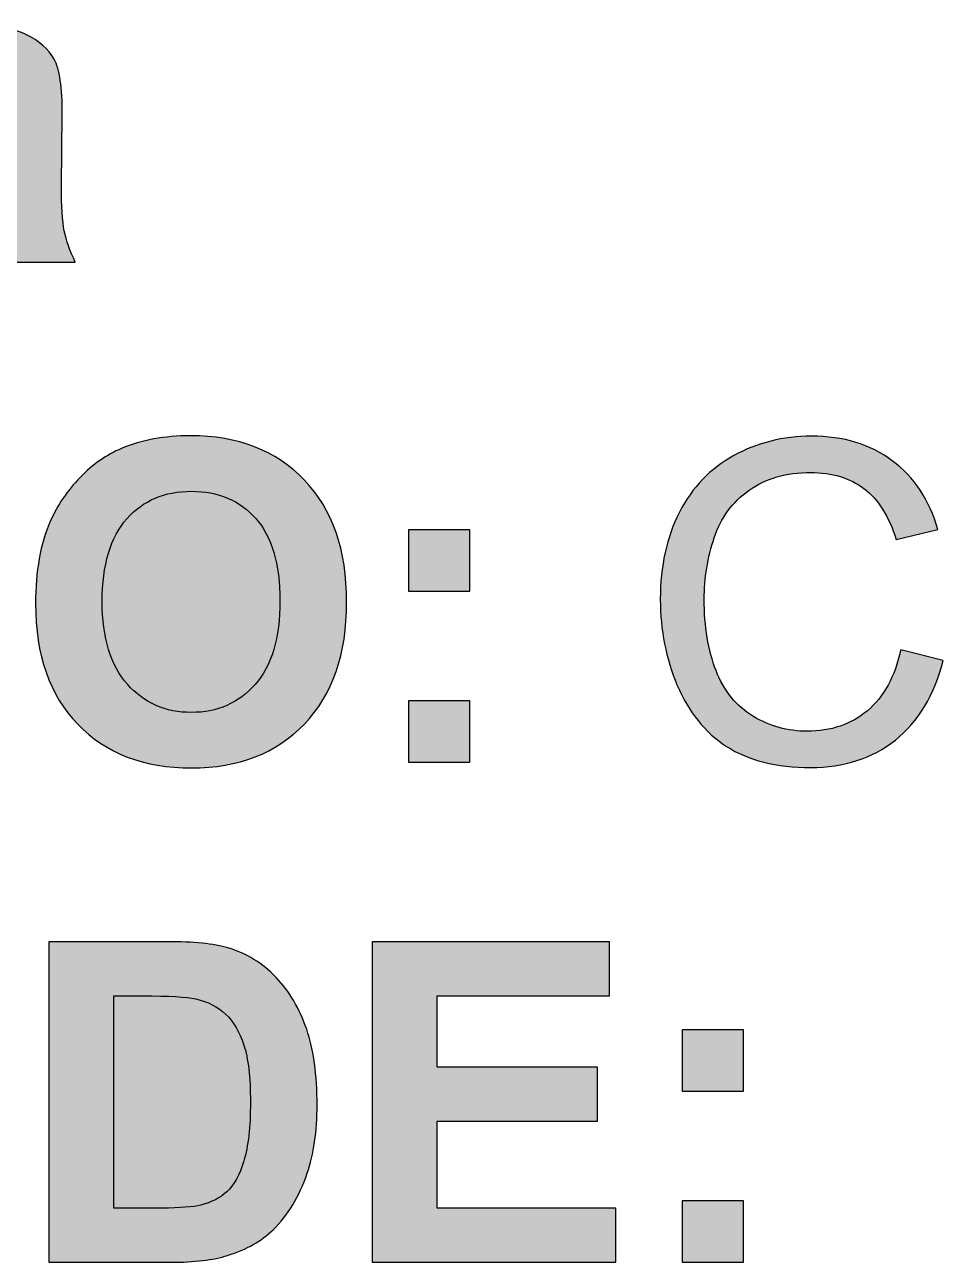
# Model space of a CAD drawing. Header units: centimetres. Extents: x -249 to 275, y -506 to 461.
# Drawn here: x -74.8 to -16.9, y 378.1 to 456.1 of the extents above; entities that cross this region are included whole.
import ezdxf

# ---------------------------------------------------------------- set-up
doc = ezdxf.new("R2010")
doc.units = ezdxf.units.CM
doc.header["$MEASUREMENT"] = 0
doc.layers.add('Capa 1', color=7, linetype='Continuous')

msp = doc.modelspace()

# ---------------------------------------------------------------- hatches: boundary and pattern name
at = {"layer": 'Capa 1', "true_color": 0x373435}
h = msp.add_hatch(color=250, dxfattribs=at)
edge = h.paths.add_edge_path()
edge.add_spline(control_points=[(-81.41655, 451.31523), (-81.41655, 451.31523), (-84.91611, 451.93612), (-84.91611, 451.93612), (-84.521, 453.36604), (-83.83896, 454.42437), (-82.8747, 455.11111), (-81.91044, 455.79786), (-80.47581, 456.14123), (-78.57552, 456.14123), (-76.84926, 456.14123), (-75.56044, 455.93897), (-74.71378, 455.52974), (-73.87181, 455.12052), (-73.27444, 454.60311), (-72.93107, 453.97282), (-72.5877, 453.34252), (-72.41367, 452.19012), (-72.41367, 450.50619), (-72.41367, 450.50619), (-72.47011, 445.99063), (-72.47011, 445.99063), (-72.47011, 444.70652), (-72.40896, 443.75638), (-72.28667, 443.14489), (-72.16437, 442.53341), (-71.93389, 441.8796), (-71.59522, 441.18345), (-71.59522, 441.18345), (-75.43344, 441.18345), (-75.43344, 441.18345), (-75.53222, 441.43745), (-75.65922, 441.81375), (-75.80504, 442.31234), (-75.86618, 442.54282), (-75.91322, 442.69334), (-75.94144, 442.76389), (-76.59996, 442.11478), (-77.30552, 441.6303), (-78.05811, 441.30575), (-78.8107, 440.98119), (-79.61033, 440.81656), (-80.4617, 440.81656), (-81.96218, 440.81656), (-83.14752, 441.22578), (-84.013, 442.04423), (-84.87848, 442.85797), (-85.31122, 443.89278), (-85.31122, 445.14397), (-85.31122, 445.96712), (-85.11366, 446.7056), (-84.71855, 447.35471), (-84.32344, 447.99912), (-83.77311, 448.49771), (-83.05815, 448.84108), (-82.34789, 449.18445), (-81.32248, 449.48549), (-79.98192, 449.74419), (-78.1757, 450.08286), (-76.91981, 450.40271), (-76.22367, 450.69434), (-76.22367, 450.69434), (-76.22367, 451.08475), (-76.22367, 451.08475), (-76.22367, 451.83734), (-76.40711, 452.37356), (-76.774, 452.69812), (-77.14559, 453.01797), (-77.84174, 453.17789), (-78.86244, 453.17789), (-79.55389, 453.17789), (-80.09011, 453.04149), (-80.47581, 452.76397), (-80.86622, 452.49115), (-81.17667, 452.00667), (-81.41655, 451.31523)], knot_values=[0, 0, 0, 0, 0.04, 0.04, 0.04, 0.08, 0.08, 0.08, 0.12, 0.12, 0.12, 0.16, 0.16, 0.16, 0.2, 0.2, 0.2, 0.24, 0.24, 0.24, 0.28, 0.28, 0.28, 0.32, 0.32, 0.32, 0.36, 0.36, 0.36, 0.4, 0.4, 0.4, 0.44, 0.44, 0.44, 0.48, 0.48, 0.48, 0.52, 0.52, 0.52, 0.56, 0.56, 0.56, 0.6, 0.6, 0.6, 0.64, 0.64, 0.64, 0.68, 0.68, 0.68, 0.72, 0.72, 0.72, 0.76, 0.76, 0.76, 0.8, 0.8, 0.8, 0.84, 0.84, 0.84, 0.88, 0.88, 0.88, 0.92, 0.92, 0.92, 0.96, 0.96, 0.96, 1, 1, 1, 1], degree=3, periodic=1)
at = {"layer": 'Capa 1', "true_color": 0xed3237}
h = msp.add_hatch(color=240, dxfattribs=at)
edge = h.paths.add_edge_path()
edge.add_spline(control_points=[(-74.10229, 419.63578), (-74.10229, 421.696), (-73.79185, 423.42696), (-73.17567, 424.82867), (-72.71941, 425.85878), (-72.08911, 426.78541), (-71.29418, 427.60385), (-70.49926, 428.4223), (-69.62907, 429.02907), (-68.68363, 429.42889), (-67.42304, 429.96041), (-65.96959, 430.22852), (-64.3233, 430.22852), (-61.34115, 430.22852), (-58.96107, 429.30189), (-57.16896, 427.45333), (-55.38156, 425.60007), (-54.48785, 423.02715), (-54.48785, 419.72985), (-54.48785, 416.46078), (-55.37685, 413.90196), (-57.15015, 412.05811), (-58.92344, 410.20956), (-61.29881, 409.28763), (-64.26685, 409.28763), (-67.27252, 409.28763), (-69.6667, 410.20485), (-71.44, 412.044), (-73.21329, 413.87845), (-74.10229, 416.40904), (-74.10229, 419.63578)], knot_values=[0, 0, 0, 0, 0.1, 0.1, 0.1, 0.2, 0.2, 0.2, 0.3, 0.3, 0.3, 0.4, 0.4, 0.4, 0.5, 0.5, 0.5, 0.6, 0.6, 0.6, 0.7, 0.7, 0.7, 0.8, 0.8, 0.8, 0.9, 0.9, 0.9, 1, 1, 1, 1], degree=3, periodic=1)
at = {"layer": 'Capa 1', "true_color": 0x373435}
h = msp.add_hatch(color=250, dxfattribs=at)
edge = h.paths.add_edge_path()
edge.add_spline(control_points=[(-19.55816, 416.743), (-19.55816, 416.743), (-16.87705, 416.06567), (-16.87705, 416.06567), (-17.43679, 413.86904), (-18.44338, 412.19922), (-19.89682, 411.04682), (-21.35027, 409.89441), (-23.12827, 409.31585), (-25.23082, 409.31585), (-27.40393, 409.31585), (-29.17253, 409.758), (-30.5366, 410.647), (-31.90067, 411.5313), (-32.93549, 412.81541), (-33.64575, 414.49463), (-34.35601, 416.17856), (-34.71349, 417.98007), (-34.71349, 419.90859), (-34.71349, 422.01115), (-34.31367, 423.84559), (-33.50934, 425.41193), (-32.70501, 426.97826), (-31.56201, 428.1683), (-30.08034, 428.98204), (-28.59868, 429.79578), (-26.96649, 430.2003), (-25.18849, 430.2003), (-23.1659, 430.2003), (-21.46786, 429.68759), (-20.09438, 428.65748), (-18.71619, 427.62737), (-17.75664, 426.18333), (-17.21571, 424.32067), (-17.21571, 424.32067), (-19.84038, 423.69978), (-19.84038, 423.69978), (-20.30605, 425.16733), (-20.98808, 426.23978), (-21.87708, 426.9077), (-22.76608, 427.58033), (-23.88556, 427.9143), (-25.23553, 427.9143), (-26.78305, 427.9143), (-28.08127, 427.5427), (-29.12079, 426.79952), (-30.1603, 426.05633), (-30.89408, 425.05444), (-31.31271, 423.80326), (-31.73605, 422.54737), (-31.94771, 421.25385), (-31.94771, 419.9227), (-31.94771, 418.20585), (-31.69842, 416.70537), (-31.19982, 415.42596), (-30.70123, 414.14185), (-29.92512, 413.187), (-28.87149, 412.552), (-27.81786, 411.917), (-26.67956, 411.60185), (-25.4519, 411.60185), (-23.95612, 411.60185), (-22.69553, 412.03459), (-21.66071, 412.89537), (-20.6259, 413.76085), (-19.92505, 415.04026), (-19.55816, 416.743)], knot_values=[0, 0, 0, 0, 0.04545455, 0.04545455, 0.04545455, 0.09090909, 0.09090909, 0.09090909, 0.13636364, 0.13636364, 0.13636364, 0.18181818, 0.18181818, 0.18181818, 0.22727273, 0.22727273, 0.22727273, 0.27272727, 0.27272727, 0.27272727, 0.31818182, 0.31818182, 0.31818182, 0.36363636, 0.36363636, 0.36363636, 0.40909091, 0.40909091, 0.40909091, 0.45454545, 0.45454545, 0.45454545, 0.5, 0.5, 0.5, 0.54545455, 0.54545455, 0.54545455, 0.59090909, 0.59090909, 0.59090909, 0.63636364, 0.63636364, 0.63636364, 0.68181818, 0.68181818, 0.68181818, 0.72727273, 0.72727273, 0.72727273, 0.77272727, 0.77272727, 0.77272727, 0.81818182, 0.81818182, 0.81818182, 0.86363636, 0.86363636, 0.86363636, 0.90909091, 0.90909091, 0.90909091, 0.95454545, 0.95454545, 0.95454545, 1, 1, 1, 1], degree=3, periodic=1)
at = {"layer": 'Capa 1', "true_color": 0xed3237}
h = msp.add_hatch(color=240, dxfattribs=at)
edge = h.paths.add_edge_path()
edge.add_spline(control_points=[(-69.89718, 419.77219), (-69.89718, 417.48148), (-69.36567, 415.74582), (-68.30733, 414.56048), (-67.249, 413.37985), (-65.90374, 412.78719), (-64.27626, 412.78719), (-62.64407, 412.78719), (-61.30822, 413.37515), (-60.2593, 414.54637), (-59.21507, 415.7223), (-58.69296, 417.48148), (-58.69296, 419.82863), (-58.69296, 422.14756), (-59.20096, 423.87852), (-60.22167, 425.01681), (-61.23767, 426.15981), (-62.58763, 426.72896), (-64.27626, 426.72896), (-65.96018, 426.72896), (-67.31955, 426.15041), (-68.34967, 424.998), (-69.37978, 423.84089), (-69.89718, 422.10052), (-69.89718, 419.77219)], knot_values=[0, 0, 0, 0, 0.125, 0.125, 0.125, 0.25, 0.25, 0.25, 0.375, 0.375, 0.375, 0.5, 0.5, 0.5, 0.625, 0.625, 0.625, 0.75, 0.75, 0.75, 0.875, 0.875, 0.875, 1, 1, 1, 1], degree=3, periodic=1)
h = msp.add_hatch(color=240, dxfattribs=at)
edge = h.paths.add_edge_path()
edge.add_spline(control_points=[(-50.59789, 420.43541), (-50.59789, 420.43541), (-50.59789, 424.30185), (-50.59789, 424.30185), (-50.59789, 424.30185), (-46.73145, 424.30185), (-46.73145, 424.30185), (-46.73145, 424.30185), (-46.73145, 420.43541), (-46.73145, 420.43541), (-46.73145, 420.43541), (-50.59789, 420.43541), (-50.59789, 420.43541)], knot_values=[0, 0, 0, 0, 0.25, 0.25, 0.25, 0.5, 0.5, 0.5, 0.75, 0.75, 0.75, 1, 1, 1, 1], degree=3, periodic=1)
h = msp.add_hatch(color=240, dxfattribs=at)
edge = h.paths.add_edge_path()
edge.add_spline(control_points=[(-50.59789, 409.65452), (-50.59789, 409.65452), (-50.59789, 413.52096), (-50.59789, 413.52096), (-50.59789, 413.52096), (-46.73145, 413.52096), (-46.73145, 413.52096), (-46.73145, 413.52096), (-46.73145, 409.65452), (-46.73145, 409.65452), (-46.73145, 409.65452), (-50.59789, 409.65452), (-50.59789, 409.65452)], knot_values=[0, 0, 0, 0, 0.25, 0.25, 0.25, 0.5, 0.5, 0.5, 0.75, 0.75, 0.75, 1, 1, 1, 1], degree=3, periodic=1)
at = {"layer": 'Capa 1', "true_color": 0x00a859}
h = msp.add_hatch(color=114, dxfattribs=at)
edge = h.paths.add_edge_path()
edge.add_spline(control_points=[(-73.25563, 398.3327), (-73.25563, 398.3327), (-65.81437, 398.3327), (-65.81437, 398.3327), (-64.13515, 398.3327), (-62.85574, 398.2057), (-61.97615, 397.94699), (-60.79552, 397.59892), (-59.77952, 396.97803), (-58.93756, 396.08433), (-58.09089, 395.19533), (-57.45119, 394.10407), (-57.00904, 392.81055), (-56.57159, 391.52174), (-56.35052, 389.92718), (-56.35052, 388.03629), (-56.35052, 386.37118), (-56.55748, 384.94126), (-56.97141, 383.73711), (-57.4747, 382.26485), (-58.19437, 381.07481), (-59.13041, 380.167), (-59.83596, 379.47555), (-60.79081, 378.93933), (-61.99026, 378.55363), (-62.88867, 378.2667), (-64.08811, 378.12559), (-65.5933, 378.12559), (-65.5933, 378.12559), (-73.25563, 378.12559), (-73.25563, 378.12559), (-73.25563, 378.12559), (-73.25563, 398.3327), (-73.25563, 398.3327)], knot_values=[0, 0, 0, 0, 0.09090909, 0.09090909, 0.09090909, 0.18181818, 0.18181818, 0.18181818, 0.27272727, 0.27272727, 0.27272727, 0.36363636, 0.36363636, 0.36363636, 0.45454545, 0.45454545, 0.45454545, 0.54545455, 0.54545455, 0.54545455, 0.63636364, 0.63636364, 0.63636364, 0.72727273, 0.72727273, 0.72727273, 0.81818182, 0.81818182, 0.81818182, 0.90909091, 0.90909091, 0.90909091, 1, 1, 1, 1], degree=3, periodic=1)
h = msp.add_hatch(color=114, dxfattribs=at)
edge = h.paths.add_edge_path()
edge.add_spline(control_points=[(-52.87448, 378.12559), (-52.87448, 378.12559), (-52.87448, 398.3327), (-52.87448, 398.3327), (-52.87448, 398.3327), (-37.9167, 398.3327), (-37.9167, 398.3327), (-37.9167, 398.3327), (-37.9167, 394.91781), (-37.9167, 394.91781), (-37.9167, 394.91781), (-48.78226, 394.91781), (-48.78226, 394.91781), (-48.78226, 394.91781), (-48.78226, 390.43048), (-48.78226, 390.43048), (-48.78226, 390.43048), (-38.6787, 390.43048), (-38.6787, 390.43048), (-38.6787, 390.43048), (-38.6787, 387.01559), (-38.6787, 387.01559), (-38.6787, 387.01559), (-48.78226, 387.01559), (-48.78226, 387.01559), (-48.78226, 387.01559), (-48.78226, 381.54048), (-48.78226, 381.54048), (-48.78226, 381.54048), (-37.52159, 381.54048), (-37.52159, 381.54048), (-37.52159, 381.54048), (-37.52159, 378.12559), (-37.52159, 378.12559), (-37.52159, 378.12559), (-52.87448, 378.12559), (-52.87448, 378.12559)], knot_values=[0, 0, 0, 0, 0.08333333, 0.08333333, 0.08333333, 0.16666667, 0.16666667, 0.16666667, 0.25, 0.25, 0.25, 0.33333333, 0.33333333, 0.33333333, 0.41666667, 0.41666667, 0.41666667, 0.5, 0.5, 0.5, 0.58333333, 0.58333333, 0.58333333, 0.66666667, 0.66666667, 0.66666667, 0.75, 0.75, 0.75, 0.83333333, 0.83333333, 0.83333333, 0.91666667, 0.91666667, 0.91666667, 1, 1, 1, 1], degree=3, periodic=1)
h = msp.add_hatch(color=114, dxfattribs=at)
edge = h.paths.add_edge_path()
edge.add_spline(control_points=[(-69.16341, 394.91781), (-69.16341, 394.91781), (-69.16341, 381.54048), (-69.16341, 381.54048), (-69.16341, 381.54048), (-66.12952, 381.54048), (-66.12952, 381.54048), (-64.99593, 381.54048), (-64.17748, 381.60633), (-63.67418, 381.73333), (-63.01096, 381.89796), (-62.46533, 382.18018), (-62.03259, 382.57529), (-61.59515, 382.9704), (-61.24237, 383.61952), (-60.96956, 384.52263), (-60.69204, 385.42574), (-60.55563, 386.66281), (-60.55563, 388.22444), (-60.55563, 389.78607), (-60.69204, 390.98081), (-60.96956, 391.81807), (-61.24237, 392.65533), (-61.62807, 393.30444), (-62.12196, 393.77481), (-62.61585, 394.24048), (-63.24144, 394.56033), (-64.00344, 394.72496), (-64.56789, 394.85196), (-65.68267, 394.91781), (-67.33837, 394.91781), (-67.33837, 394.91781), (-69.16341, 394.91781), (-69.16341, 394.91781)], knot_values=[0, 0, 0, 0, 0.09090909, 0.09090909, 0.09090909, 0.18181818, 0.18181818, 0.18181818, 0.27272727, 0.27272727, 0.27272727, 0.36363636, 0.36363636, 0.36363636, 0.45454545, 0.45454545, 0.45454545, 0.54545455, 0.54545455, 0.54545455, 0.63636364, 0.63636364, 0.63636364, 0.72727273, 0.72727273, 0.72727273, 0.81818182, 0.81818182, 0.81818182, 0.90909091, 0.90909091, 0.90909091, 1, 1, 1, 1], degree=3, periodic=1)
h = msp.add_hatch(color=114, dxfattribs=at)
edge = h.paths.add_edge_path()
edge.add_spline(control_points=[(-33.3447, 388.90648), (-33.3447, 388.90648), (-33.3447, 392.77292), (-33.3447, 392.77292), (-33.3447, 392.77292), (-29.47826, 392.77292), (-29.47826, 392.77292), (-29.47826, 392.77292), (-29.47826, 388.90648), (-29.47826, 388.90648), (-29.47826, 388.90648), (-33.3447, 388.90648), (-33.3447, 388.90648)], knot_values=[0, 0, 0, 0, 0.25, 0.25, 0.25, 0.5, 0.5, 0.5, 0.75, 0.75, 0.75, 1, 1, 1, 1], degree=3, periodic=1)
h = msp.add_hatch(color=114, dxfattribs=at)
edge = h.paths.add_edge_path()
edge.add_spline(control_points=[(-33.3447, 378.12559), (-33.3447, 378.12559), (-33.3447, 381.99203), (-33.3447, 381.99203), (-33.3447, 381.99203), (-29.47826, 381.99203), (-29.47826, 381.99203), (-29.47826, 381.99203), (-29.47826, 378.12559), (-29.47826, 378.12559), (-29.47826, 378.12559), (-33.3447, 378.12559), (-33.3447, 378.12559)], knot_values=[0, 0, 0, 0, 0.25, 0.25, 0.25, 0.5, 0.5, 0.5, 0.75, 0.75, 0.75, 1, 1, 1, 1], degree=3, periodic=1)

# ---------------------------------------------------------------- linework, layer by layer
at = {"layer": 'Capa 1', "color": 250}
for points, knots in [([(-81.41655, 451.31523), (-81.41655, 451.31523), (-84.91611, 451.93612), (-84.91611, 451.93612), (-84.521, 453.36604), (-83.83896, 454.42437), (-82.8747, 455.11111), (-81.91044, 455.79786), (-80.47581, 456.14123), (-78.57552, 456.14123), (-76.84926, 456.14123), (-75.56044, 455.93897), (-74.71378, 455.52974), (-73.87181, 455.12052), (-73.27444, 454.60311), (-72.93107, 453.97282), (-72.5877, 453.34252), (-72.41367, 452.19012), (-72.41367, 450.50619), (-72.41367, 450.50619), (-72.47011, 445.99063), (-72.47011, 445.99063), (-72.47011, 444.70652), (-72.40896, 443.75638), (-72.28667, 443.14489), (-72.16437, 442.53341), (-71.93389, 441.8796), (-71.59522, 441.18345), (-71.59522, 441.18345), (-75.43344, 441.18345), (-75.43344, 441.18345), (-75.53222, 441.43745), (-75.65922, 441.81375), (-75.80504, 442.31234), (-75.86618, 442.54282), (-75.91322, 442.69334), (-75.94144, 442.76389), (-76.59996, 442.11478), (-77.30552, 441.6303), (-78.05811, 441.30575), (-78.8107, 440.98119), (-79.61033, 440.81656), (-80.4617, 440.81656), (-81.96218, 440.81656), (-83.14752, 441.22578), (-84.013, 442.04423), (-84.87848, 442.85797), (-85.31122, 443.89278), (-85.31122, 445.14397), (-85.31122, 445.96712), (-85.11366, 446.7056), (-84.71855, 447.35471), (-84.32344, 447.99912), (-83.77311, 448.49771), (-83.05815, 448.84108), (-82.34789, 449.18445), (-81.32248, 449.48549), (-79.98192, 449.74419), (-78.1757, 450.08286), (-76.91981, 450.40271), (-76.22367, 450.69434), (-76.22367, 450.69434), (-76.22367, 451.08475), (-76.22367, 451.08475), (-76.22367, 451.83734), (-76.40711, 452.37356), (-76.774, 452.69812), (-77.14559, 453.01797), (-77.84174, 453.17789), (-78.86244, 453.17789), (-79.55389, 453.17789), (-80.09011, 453.04149), (-80.47581, 452.76397), (-80.86622, 452.49115), (-81.17667, 452.00667), (-81.41655, 451.31523)], [0, 0, 0, 0, 0.04, 0.04, 0.04, 0.08, 0.08, 0.08, 0.12, 0.12, 0.12, 0.16, 0.16, 0.16, 0.2, 0.2, 0.2, 0.24, 0.24, 0.24, 0.28, 0.28, 0.28, 0.32, 0.32, 0.32, 0.36, 0.36, 0.36, 0.4, 0.4, 0.4, 0.44, 0.44, 0.44, 0.48, 0.48, 0.48, 0.52, 0.52, 0.52, 0.56, 0.56, 0.56, 0.6, 0.6, 0.6, 0.64, 0.64, 0.64, 0.68, 0.68, 0.68, 0.72, 0.72, 0.72, 0.76, 0.76, 0.76, 0.8, 0.8, 0.8, 0.84, 0.84, 0.84, 0.88, 0.88, 0.88, 0.92, 0.92, 0.92, 0.96, 0.96, 0.96, 1, 1, 1, 1]), ([(-19.55816, 416.743), (-19.55816, 416.743), (-16.87705, 416.06567), (-16.87705, 416.06567), (-17.43679, 413.86904), (-18.44338, 412.19922), (-19.89682, 411.04682), (-21.35027, 409.89441), (-23.12827, 409.31585), (-25.23082, 409.31585), (-27.40393, 409.31585), (-29.17253, 409.758), (-30.5366, 410.647), (-31.90067, 411.5313), (-32.93549, 412.81541), (-33.64575, 414.49463), (-34.35601, 416.17856), (-34.71349, 417.98007), (-34.71349, 419.90859), (-34.71349, 422.01115), (-34.31367, 423.84559), (-33.50934, 425.41193), (-32.70501, 426.97826), (-31.56201, 428.1683), (-30.08034, 428.98204), (-28.59868, 429.79578), (-26.96649, 430.2003), (-25.18849, 430.2003), (-23.1659, 430.2003), (-21.46786, 429.68759), (-20.09438, 428.65748), (-18.71619, 427.62737), (-17.75664, 426.18333), (-17.21571, 424.32067), (-17.21571, 424.32067), (-19.84038, 423.69978), (-19.84038, 423.69978), (-20.30605, 425.16733), (-20.98808, 426.23978), (-21.87708, 426.9077), (-22.76608, 427.58033), (-23.88556, 427.9143), (-25.23553, 427.9143), (-26.78305, 427.9143), (-28.08127, 427.5427), (-29.12079, 426.79952), (-30.1603, 426.05633), (-30.89408, 425.05444), (-31.31271, 423.80326), (-31.73605, 422.54737), (-31.94771, 421.25385), (-31.94771, 419.9227), (-31.94771, 418.20585), (-31.69842, 416.70537), (-31.19982, 415.42596), (-30.70123, 414.14185), (-29.92512, 413.187), (-28.87149, 412.552), (-27.81786, 411.917), (-26.67956, 411.60185), (-25.4519, 411.60185), (-23.95612, 411.60185), (-22.69553, 412.03459), (-21.66071, 412.89537), (-20.6259, 413.76085), (-19.92505, 415.04026), (-19.55816, 416.743)], [0, 0, 0, 0, 0.04545455, 0.04545455, 0.04545455, 0.09090909, 0.09090909, 0.09090909, 0.13636364, 0.13636364, 0.13636364, 0.18181818, 0.18181818, 0.18181818, 0.22727273, 0.22727273, 0.22727273, 0.27272727, 0.27272727, 0.27272727, 0.31818182, 0.31818182, 0.31818182, 0.36363636, 0.36363636, 0.36363636, 0.40909091, 0.40909091, 0.40909091, 0.45454545, 0.45454545, 0.45454545, 0.5, 0.5, 0.5, 0.54545455, 0.54545455, 0.54545455, 0.59090909, 0.59090909, 0.59090909, 0.63636364, 0.63636364, 0.63636364, 0.68181818, 0.68181818, 0.68181818, 0.72727273, 0.72727273, 0.72727273, 0.77272727, 0.77272727, 0.77272727, 0.81818182, 0.81818182, 0.81818182, 0.86363636, 0.86363636, 0.86363636, 0.90909091, 0.90909091, 0.90909091, 0.95454545, 0.95454545, 0.95454545, 1, 1, 1, 1])]:
    msp.add_open_spline(points, degree=3, knots=knots, dxfattribs=at)
at = {"layer": 'Capa 1', "color": 240}
for points, knots in [([(-74.10229, 419.63578), (-74.10229, 421.696), (-73.79185, 423.42696), (-73.17567, 424.82867), (-72.71941, 425.85878), (-72.08911, 426.78541), (-71.29418, 427.60385), (-70.49926, 428.4223), (-69.62907, 429.02907), (-68.68363, 429.42889), (-67.42304, 429.96041), (-65.96959, 430.22852), (-64.3233, 430.22852), (-61.34115, 430.22852), (-58.96107, 429.30189), (-57.16896, 427.45333), (-55.38156, 425.60007), (-54.48785, 423.02715), (-54.48785, 419.72985), (-54.48785, 416.46078), (-55.37685, 413.90196), (-57.15015, 412.05811), (-58.92344, 410.20956), (-61.29881, 409.28763), (-64.26685, 409.28763), (-67.27252, 409.28763), (-69.6667, 410.20485), (-71.44, 412.044), (-73.21329, 413.87845), (-74.10229, 416.40904), (-74.10229, 419.63578)], [0, 0, 0, 0, 0.1, 0.1, 0.1, 0.2, 0.2, 0.2, 0.3, 0.3, 0.3, 0.4, 0.4, 0.4, 0.5, 0.5, 0.5, 0.6, 0.6, 0.6, 0.7, 0.7, 0.7, 0.8, 0.8, 0.8, 0.9, 0.9, 0.9, 1, 1, 1, 1]), ([(-69.89718, 419.77219), (-69.89718, 417.48148), (-69.36567, 415.74582), (-68.30733, 414.56048), (-67.249, 413.37985), (-65.90374, 412.78719), (-64.27626, 412.78719), (-62.64407, 412.78719), (-61.30822, 413.37515), (-60.2593, 414.54637), (-59.21507, 415.7223), (-58.69296, 417.48148), (-58.69296, 419.82863), (-58.69296, 422.14756), (-59.20096, 423.87852), (-60.22167, 425.01681), (-61.23767, 426.15981), (-62.58763, 426.72896), (-64.27626, 426.72896), (-65.96018, 426.72896), (-67.31955, 426.15041), (-68.34967, 424.998), (-69.37978, 423.84089), (-69.89718, 422.10052), (-69.89718, 419.77219)], [0, 0, 0, 0, 0.125, 0.125, 0.125, 0.25, 0.25, 0.25, 0.375, 0.375, 0.375, 0.5, 0.5, 0.5, 0.625, 0.625, 0.625, 0.75, 0.75, 0.75, 0.875, 0.875, 0.875, 1, 1, 1, 1]), ([(-50.59789, 420.43541), (-50.59789, 420.43541), (-50.59789, 424.30185), (-50.59789, 424.30185), (-50.59789, 424.30185), (-46.73145, 424.30185), (-46.73145, 424.30185), (-46.73145, 424.30185), (-46.73145, 420.43541), (-46.73145, 420.43541), (-46.73145, 420.43541), (-50.59789, 420.43541), (-50.59789, 420.43541)], [0, 0, 0, 0, 0.25, 0.25, 0.25, 0.5, 0.5, 0.5, 0.75, 0.75, 0.75, 1, 1, 1, 1]), ([(-50.59789, 409.65452), (-50.59789, 409.65452), (-50.59789, 413.52096), (-50.59789, 413.52096), (-50.59789, 413.52096), (-46.73145, 413.52096), (-46.73145, 413.52096), (-46.73145, 413.52096), (-46.73145, 409.65452), (-46.73145, 409.65452), (-46.73145, 409.65452), (-50.59789, 409.65452), (-50.59789, 409.65452)], [0, 0, 0, 0, 0.25, 0.25, 0.25, 0.5, 0.5, 0.5, 0.75, 0.75, 0.75, 1, 1, 1, 1])]:
    msp.add_open_spline(points, degree=3, knots=knots, dxfattribs=at)
at = {"layer": 'Capa 1', "color": 114}
for points, knots in [([(-73.25563, 398.3327), (-73.25563, 398.3327), (-65.81437, 398.3327), (-65.81437, 398.3327), (-64.13515, 398.3327), (-62.85574, 398.2057), (-61.97615, 397.94699), (-60.79552, 397.59892), (-59.77952, 396.97803), (-58.93756, 396.08433), (-58.09089, 395.19533), (-57.45119, 394.10407), (-57.00904, 392.81055), (-56.57159, 391.52174), (-56.35052, 389.92718), (-56.35052, 388.03629), (-56.35052, 386.37118), (-56.55748, 384.94126), (-56.97141, 383.73711), (-57.4747, 382.26485), (-58.19437, 381.07481), (-59.13041, 380.167), (-59.83596, 379.47555), (-60.79081, 378.93933), (-61.99026, 378.55363), (-62.88867, 378.2667), (-64.08811, 378.12559), (-65.5933, 378.12559), (-65.5933, 378.12559), (-73.25563, 378.12559), (-73.25563, 378.12559), (-73.25563, 378.12559), (-73.25563, 398.3327), (-73.25563, 398.3327)], [0, 0, 0, 0, 0.09090909, 0.09090909, 0.09090909, 0.18181818, 0.18181818, 0.18181818, 0.27272727, 0.27272727, 0.27272727, 0.36363636, 0.36363636, 0.36363636, 0.45454545, 0.45454545, 0.45454545, 0.54545455, 0.54545455, 0.54545455, 0.63636364, 0.63636364, 0.63636364, 0.72727273, 0.72727273, 0.72727273, 0.81818182, 0.81818182, 0.81818182, 0.90909091, 0.90909091, 0.90909091, 1, 1, 1, 1]), ([(-52.87448, 378.12559), (-52.87448, 378.12559), (-52.87448, 398.3327), (-52.87448, 398.3327), (-52.87448, 398.3327), (-37.9167, 398.3327), (-37.9167, 398.3327), (-37.9167, 398.3327), (-37.9167, 394.91781), (-37.9167, 394.91781), (-37.9167, 394.91781), (-48.78226, 394.91781), (-48.78226, 394.91781), (-48.78226, 394.91781), (-48.78226, 390.43048), (-48.78226, 390.43048), (-48.78226, 390.43048), (-38.6787, 390.43048), (-38.6787, 390.43048), (-38.6787, 390.43048), (-38.6787, 387.01559), (-38.6787, 387.01559), (-38.6787, 387.01559), (-48.78226, 387.01559), (-48.78226, 387.01559), (-48.78226, 387.01559), (-48.78226, 381.54048), (-48.78226, 381.54048), (-48.78226, 381.54048), (-37.52159, 381.54048), (-37.52159, 381.54048), (-37.52159, 381.54048), (-37.52159, 378.12559), (-37.52159, 378.12559), (-37.52159, 378.12559), (-52.87448, 378.12559), (-52.87448, 378.12559)], [0, 0, 0, 0, 0.08333333, 0.08333333, 0.08333333, 0.16666667, 0.16666667, 0.16666667, 0.25, 0.25, 0.25, 0.33333333, 0.33333333, 0.33333333, 0.41666667, 0.41666667, 0.41666667, 0.5, 0.5, 0.5, 0.58333333, 0.58333333, 0.58333333, 0.66666667, 0.66666667, 0.66666667, 0.75, 0.75, 0.75, 0.83333333, 0.83333333, 0.83333333, 0.91666667, 0.91666667, 0.91666667, 1, 1, 1, 1]), ([(-69.16341, 394.91781), (-69.16341, 394.91781), (-69.16341, 381.54048), (-69.16341, 381.54048), (-69.16341, 381.54048), (-66.12952, 381.54048), (-66.12952, 381.54048), (-64.99593, 381.54048), (-64.17748, 381.60633), (-63.67418, 381.73333), (-63.01096, 381.89796), (-62.46533, 382.18018), (-62.03259, 382.57529), (-61.59515, 382.9704), (-61.24237, 383.61952), (-60.96956, 384.52263), (-60.69204, 385.42574), (-60.55563, 386.66281), (-60.55563, 388.22444), (-60.55563, 389.78607), (-60.69204, 390.98081), (-60.96956, 391.81807), (-61.24237, 392.65533), (-61.62807, 393.30444), (-62.12196, 393.77481), (-62.61585, 394.24048), (-63.24144, 394.56033), (-64.00344, 394.72496), (-64.56789, 394.85196), (-65.68267, 394.91781), (-67.33837, 394.91781), (-67.33837, 394.91781), (-69.16341, 394.91781), (-69.16341, 394.91781)], [0, 0, 0, 0, 0.09090909, 0.09090909, 0.09090909, 0.18181818, 0.18181818, 0.18181818, 0.27272727, 0.27272727, 0.27272727, 0.36363636, 0.36363636, 0.36363636, 0.45454545, 0.45454545, 0.45454545, 0.54545455, 0.54545455, 0.54545455, 0.63636364, 0.63636364, 0.63636364, 0.72727273, 0.72727273, 0.72727273, 0.81818182, 0.81818182, 0.81818182, 0.90909091, 0.90909091, 0.90909091, 1, 1, 1, 1]), ([(-33.3447, 388.90648), (-33.3447, 388.90648), (-33.3447, 392.77292), (-33.3447, 392.77292), (-33.3447, 392.77292), (-29.47826, 392.77292), (-29.47826, 392.77292), (-29.47826, 392.77292), (-29.47826, 388.90648), (-29.47826, 388.90648), (-29.47826, 388.90648), (-33.3447, 388.90648), (-33.3447, 388.90648)], [0, 0, 0, 0, 0.25, 0.25, 0.25, 0.5, 0.5, 0.5, 0.75, 0.75, 0.75, 1, 1, 1, 1]), ([(-33.3447, 378.12559), (-33.3447, 378.12559), (-33.3447, 381.99203), (-33.3447, 381.99203), (-33.3447, 381.99203), (-29.47826, 381.99203), (-29.47826, 381.99203), (-29.47826, 381.99203), (-29.47826, 378.12559), (-29.47826, 378.12559), (-29.47826, 378.12559), (-33.3447, 378.12559), (-33.3447, 378.12559)], [0, 0, 0, 0, 0.25, 0.25, 0.25, 0.5, 0.5, 0.5, 0.75, 0.75, 0.75, 1, 1, 1, 1])]:
    msp.add_open_spline(points, degree=3, knots=knots, dxfattribs=at)

doc.saveas('drawing.dxf')
